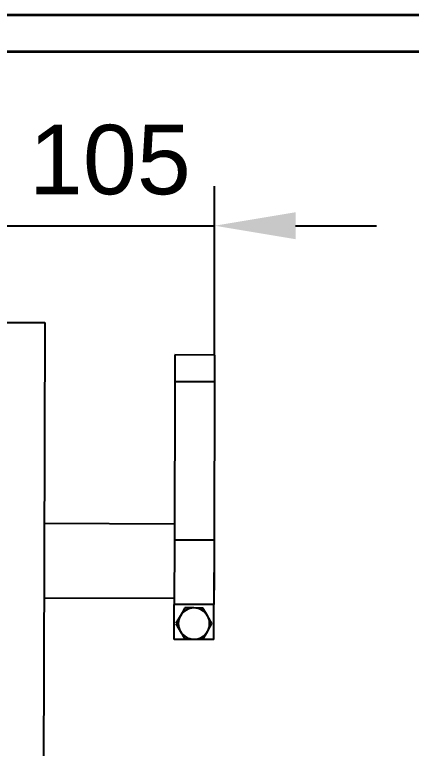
# Model space of a CAD drawing. Header units: millimetres. Extents: x 2928 to 3086, y 1537 to 1648.
# Drawn here: x 2990.9 to 3010.89, y 1610.91 to 1647.88 of the extents above; entities that cross this region are included whole.
import ezdxf

# ---------------------------------------------------------------- set-up
doc = ezdxf.new("R2010")
doc.units = ezdxf.units.MM
doc.layers.add('C00-00-00', color=7, linetype='Continuous')
doc.layers.add('标注层', color=4, linetype='Continuous', lineweight=25)
doc.styles.get("Standard").update_dxf_attribs({"font": 'arial.ttf'})
doc.dimstyles.new('ISO-25', dxfattribs={"dimtxt": 2.5, "dimasz": 2.5, "dimexe": 1.25, "dimexo": 0.625, "dimtad": 1, "dimtxsty": 'Standard', "dimcen": 2.5, "dimadec": 0, "dimazin": 0, "dimtfac": 1, "dimtmove": 0, "dimatfit": 3, "dimfxl": 0, "dimarcsym": 0})

# ---------------------------------------------------------------- blocks, each defined once
blk = doc.blocks.new('*D34')
at = {"layer": 'Defpoints', "color": 0, "transparency": 16777216}
for p in [(3000.978, 1637.243), (2990.424, 1632.371), (3000.978, 1630.724)]:
    blk.add_point(p, dxfattribs=at)
at = {"layer": '标注层', "color": 0, "lineweight": -2, "transparency": 16777216}
for p, q in [((2990.424, 1632.371), (2990.424, 1639.243)), ((3000.978, 1630.724), (3000.978, 1639.243)), ((2986.344, 1637.243), (2982.264, 1637.243)), ((2990.424, 1637.243), (3000.978, 1637.243)), ((3005.058, 1637.243), (3009.138, 1637.243))]:
    blk.add_line(p, q, dxfattribs=at)
at = {"layer": '标注层', "color": 0, "transparency": 16777216}
for points in [[(2986.344, 1637.923), (2986.344, 1636.563), (2990.424, 1637.243)], [(3005.058, 1637.923), (3005.058, 1636.563), (3000.978, 1637.243)]]:
    blk.add_solid(points, dxfattribs=at)
at = {"layer": '标注层', "color": 0, "transparency": 16777216, "insert": (2995.701, 1640.554), "char_height": 3.5, "attachment_point": 5}
blk.add_mtext('105', dxfattribs=at)

msp = doc.modelspace()

# ---------------------------------------------------------------- linework, layer by layer
at = {"color": 7, "linetype": 'Continuous', "lineweight": 25}
for p, q in [((2990.4245, 1632.3706), (2992.4245, 1632.3642)), ((2992.4245, 1632.3642), (2992.3862, 1620.3643)), ((2998.9781, 1630.7308), (2998.9738, 1629.3808)), ((3000.9781, 1630.7244), (2998.9781, 1630.7308)), ((3000.9781, 1630.7244), (3000.9738, 1629.3744)), ((2998.9738, 1629.3808), (2998.9483, 1621.4034)), ((3000.9738, 1629.3744), (2998.9738, 1629.3808)), ((3000.9738, 1629.3744), (3000.9483, 1621.397)), ((2998.9509, 1622.211), (2992.3921, 1622.2319)), ((3000.979, 1621.7927), (3000.9496, 1621.7928)), ((3000.9697, 1618.881), (3000.979, 1621.7927)), ((2998.9483, 1621.4034), (2998.938, 1618.1614)), ((3000.9483, 1621.397), (2998.9483, 1621.4034)), ((3000.9483, 1621.397), (3000.938, 1618.155)), ((2992.3862, 1620.3643), (2992.3255, 1601.3644)), ((3000.9403, 1618.8811), (3000.9697, 1618.881)), ((2992.3802, 1618.4967), (2998.939, 1618.4757)), ((2998.9324, 1616.4014), (2998.938, 1618.1614)), ((3000.938, 1618.155), (2998.938, 1618.1614)), ((3000.9324, 1616.3951), (3000.938, 1618.155)), ((2999.4833, 1617.9825), (2999.255, 1617.59)), ((3000.6173, 1617.5856), (3000.3915, 1617.9796)), ((2999.255, 1617.59), (2999.0267, 1617.1974)), ((3000.8431, 1617.1916), (3000.6173, 1617.5856)), ((2999.0267, 1617.1974), (2999.2525, 1616.8035)), ((3000.6148, 1616.7991), (3000.8431, 1617.1916)), ((2999.2525, 1616.8035), (2999.4783, 1616.4095)), ((3000.3865, 1616.4066), (3000.6148, 1616.7991)), ((3000.9324, 1616.3951), (2998.9324, 1616.4014))]:
    msp.add_line(p, q, dxfattribs=at)
for start, end in [(89.81703, 149.81703), (29.81703, 89.81703), (149.81703, 209.81703), (329.81703, 29.81703), (209.81703, 269.81703), (269.81703, 329.81703)]:
    msp.add_arc((2999.9349, 1617.1945), 0.7865, start, end, dxfattribs=at)
for points, knots in [([(2999.9374, 1617.981), (2999.7893, 1617.9815), (2999.637, 1617.982), (2999.4874, 1617.9825), (2999.4833, 1617.9825)], [0, 0, 0, 0, 0.9730048, 1, 1, 1, 1]), ([(3000.3915, 1617.9796), (3000.3535, 1617.9797), (3000.2036, 1617.9802), (3000.0512, 1617.9807), (2999.9374, 1617.981)], [0, 0, 0, 0, 0.2530667, 1, 1, 1, 1]), ([(2999.4783, 1616.4095), (2999.4823, 1616.4095), (2999.632, 1616.409), (2999.7843, 1616.4085), (2999.9324, 1616.4081)], [0, 0, 0, 0, 0.0269952, 1, 1, 1, 1]), ([(2999.9324, 1616.4081), (3000.0462, 1616.4077), (3000.1985, 1616.4072), (3000.3485, 1616.4067), (3000.3865, 1616.4066)], [0, 0, 0, 0, 0.7469333, 1, 1, 1, 1])]:
    msp.add_open_spline(points, degree=3, knots=knots, dxfattribs=at)
at = {"layer": 'C00-00-00', "lineweight": 35}
msp.add_lwpolyline([(3085.7803, 1536.6587), (2928.3162, 1536.6587), (2928.3162, 1647.879), (3085.7803, 1647.879)], close=True, dxfattribs=at)
msp.add_lwpolyline([(2932.9835, 1646.0216), (3083.9229, 1646.0216), (3083.9229, 1538.5161), (2932.9835, 1538.5161)], dxfattribs=at)

# ---------------------------------------------------------------- dimensions: what is measured, and where the dimension line sits
at = {"layer": '标注层'}
dim = msp.add_linear_dim(base=(3000.9781, 1637.2432), p1=(2990.4245, 1632.3706), p2=(3000.9781, 1630.7244), text='105', dimstyle='ISO-25', override={"dimtxt": 3.5, "dimasz": 4.08, "dimexe": 2, "dimexo": 0, "dimgap": 1.524, "dimtih": 1, "dimtoh": 1, "dimlfac": 10, "dimzin": 0, "dimadec": 2, "dimtzin": 0}, dxfattribs=at)
dim.commit()
dim.dimension.update_dxf_attribs({"geometry": '*D34', "text_midpoint": (2995.7013, 1637.2432), "dimtype": 160})

doc.saveas('drawing.dxf')
